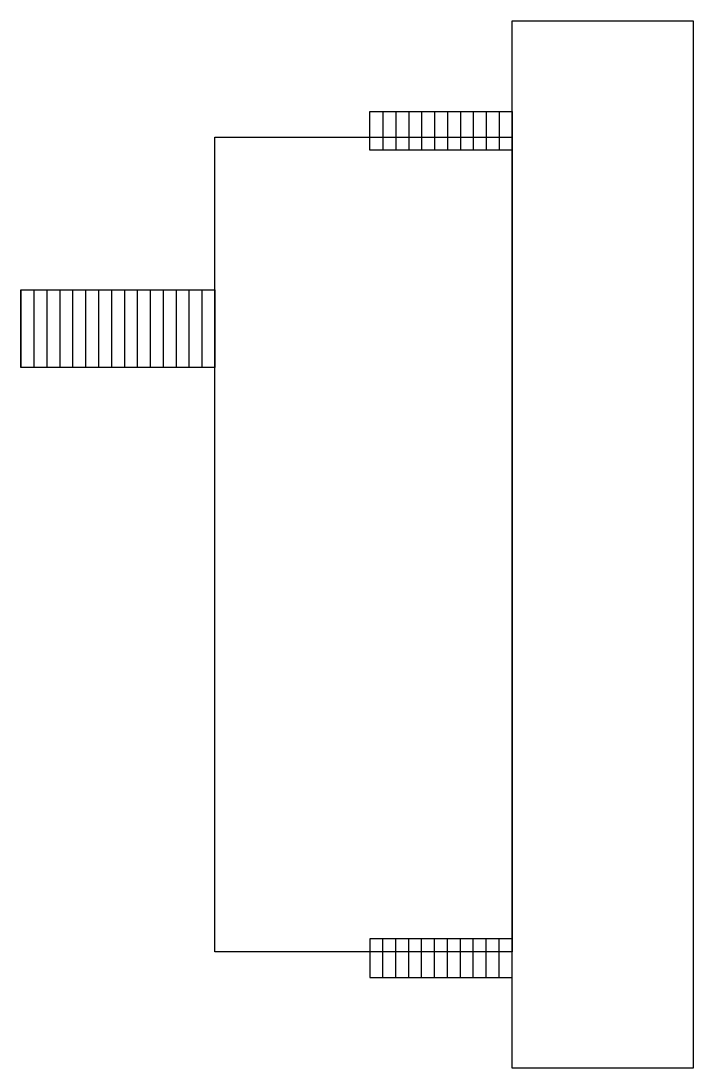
# Model space of a CAD drawing. Header units: millimetres. Extents: x 0 to 52, y 0 to 81.
import ezdxf

# ---------------------------------------------------------------- set-up
doc = ezdxf.new("R2010")
doc.units = ezdxf.units.MM

# ---------------------------------------------------------------- blocks, each defined once
blk = doc.blocks.new('A$C49BB6F11')
at = {"color": 6}
for p, q in [((28, 74), (28, 71)), ((29, 74), (29, 71)), ((30, 74), (30, 71)), ((31, 74), (31, 71)), ((32, 74), (32, 71)), ((33, 74), (33, 71)), ((34, 74), (34, 71)), ((35, 74), (35, 71)), ((36, 74), (36, 71)), ((37, 74), (37, 71)), ((0, 60.19), (0, 54.19)), ((1, 60.19), (1, 54.19)), ((2, 60.19), (2, 54.19)), ((3, 60.19), (3, 54.19)), ((4, 60.19), (4, 54.19)), ((5, 60.19), (5, 54.19)), ((6, 60.19), (6, 54.19)), ((7, 60.19), (7, 54.19)), ((8, 60.19), (8, 54.19)), ((9, 60.19), (9, 54.19)), ((10, 60.19), (10, 54.19)), ((11, 60.19), (11, 54.19)), ((12, 60.19), (12, 54.19)), ((13, 60.19), (13, 54.19)), ((14, 60.19), (14, 54.19)), ((28, 7), (28, 10)), ((29, 7), (29, 10)), ((30, 7), (30, 10)), ((31, 7), (31, 10)), ((32, 7), (32, 10)), ((33, 7), (33, 10)), ((34, 7), (34, 10)), ((35, 7), (35, 10)), ((36, 7), (36, 10)), ((37, 7), (37, 10))]:
    blk.add_line(p, q, dxfattribs=at)
for points in [[(38, 81), (52, 81), (52, 0), (38, 0)], [(27, 74), (38, 74), (38, 71), (27, 71)], [(15, 72), (38, 72), (38, 9), (15, 9)], [(0, 60.19), (15, 60.19), (15, 54.19), (0, 54.19)], [(27, 7), (38, 7), (38, 10), (27, 10)]]:
    blk.add_lwpolyline(points, close=True, dxfattribs=at)

msp = doc.modelspace()

# ---------------------------------------------------------------- block references
at = {"color": 7}
msp.add_blockref('A$C49BB6F11', (0, 0), dxfattribs=at)

doc.saveas('drawing.dxf')
